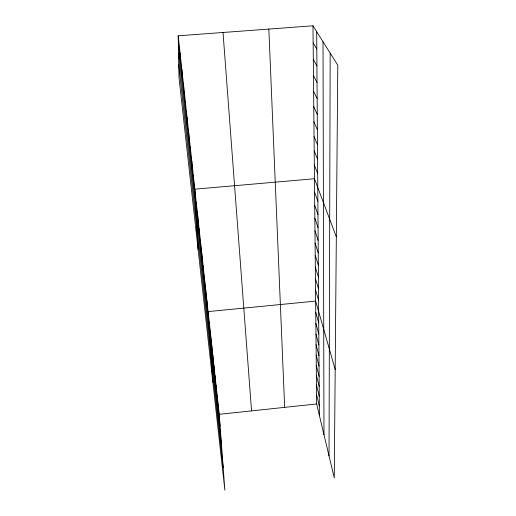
<?xml version="1.0" encoding="UTF-8"?>
<svg xmlns="http://www.w3.org/2000/svg" width="516" height="516" viewBox="0 0 516 516"><rect width="100%" height="100%" fill="white"/><g stroke="black" fill="none" stroke-linecap="round" stroke-linejoin="round"><path stroke-width="0.77" d="M329.027 455.918L330.169 53.096M219.223 414.322L316.643 403.97L334.258 477.874L337.793 65.203L312.98 25.8L178.207 35.81L178.988 77.555L224.873 490.2L219.223 414.322L178.207 35.81M313.141 42.796L316.805 49.052M313.302 59.372L316.927 65.984M313.457 75.549L317.043 82.496M313.612 91.345L317.153 98.608M313.76 106.767L317.269 114.326M313.909 121.834L317.372 129.677M314.05 136.547L317.482 144.661M314.192 150.93L317.585 159.296M314.328 164.991L317.682 173.595M336.322 236.876L314.463 178.742L194.822 189.172L198.118 249.628M314.592 192.184L317.875 201.234M314.721 205.342L317.972 214.591M314.844 218.21L318.062 227.653M314.966 230.807L318.153 240.43M315.089 243.139L318.243 252.937M315.205 255.214L318.327 265.172M315.315 267.043L318.411 277.156M315.431 278.627L318.495 288.883M315.54 289.979L318.578 300.377M335.187 369.488L315.65 301.099L208.09 311.593L212.856 382.15M315.76 312.335L318.733 322.984M315.863 323.339L318.811 334.11M315.966 334.123L318.888 345.004M316.069 344.694L318.965 355.679M316.173 355.053L319.036 366.141M316.269 365.218L319.114 376.396M316.366 375.184L319.185 386.452M316.463 384.962L319.249 396.314M316.553 394.559L319.32 405.982M178.523 52.69L221.577 445.895M178.742 64.713L223.189 467.638M178.323 42.035L220.1 426.119M223.015 32.482L251.55 410.891M218.21 404.931L219.074 416.657M217.172 395.353L218.023 407.008M216.114 385.594L216.952 397.165M215.03 375.642L215.862 387.129M213.934 365.496L214.746 376.893M212.811 355.143L213.611 366.444M211.67 344.585L212.45 355.782M210.502 333.813L211.27 344.901M209.309 322.816L210.057 333.788M206.89 300.473L207.6 311.193M205.658 289.128L206.355 299.712M204.4 277.543L205.078 287.986M203.123 265.714L203.775 276.002M201.814 253.633L202.44 263.766M200.472 241.295L201.079 251.253M199.105 228.691L199.692 238.469M197.712 215.811L198.267 225.395M196.286 202.64L196.815 212.024M193.332 175.401L193.803 184.347M191.804 161.321L192.242 170.022M190.243 146.905L190.649 155.361M188.643 132.154L189.017 140.339M187.011 117.048L187.34 124.956M268.836 29.077L284.671 407.369M185.334 101.581L185.625 109.192M183.619 85.74L183.87 93.028M181.858 69.512L182.064 76.465M180.052 52.871L180.219 59.469M312.98 25.8L316.643 403.97M316.682 31.689L319.385 415.47M323.022 41.751L323.977 434.743"/></g></svg>
